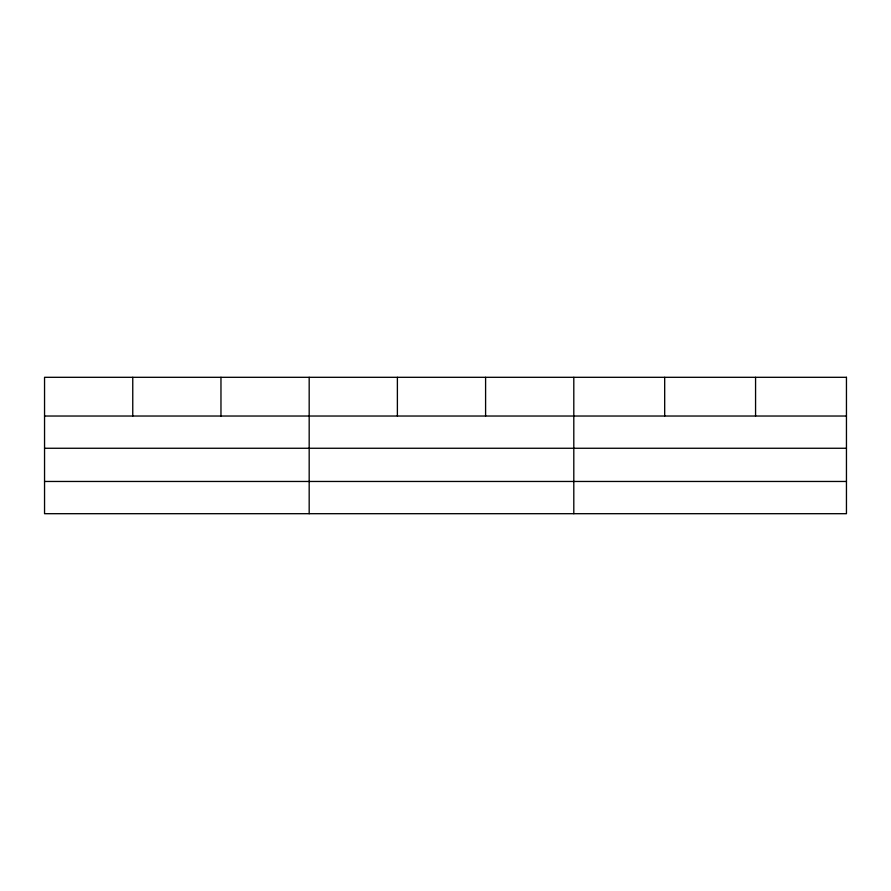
<?xml version="1.0" encoding="UTF-8"?>
<svg xmlns="http://www.w3.org/2000/svg" width="891" height="891" viewBox="0 0 891 891"><rect width="100%" height="100%" fill="white"/><g stroke="black" fill="none" stroke-linecap="round" stroke-linejoin="round"><path stroke-width="1.34" d="M44.55 416.03L846.45 416.03M44.55 448.262L846.45 448.262M44.55 481.463L846.45 481.463M755.568 377.305L755.568 416.03M664.686 377.305L664.686 416.03M573.804 377.305L573.804 513.695M485.595 377.305L485.595 416.03M397.386 377.305L397.386 416.03M309.177 377.305L309.177 513.695M220.968 377.305L220.968 416.03M132.759 377.305L132.759 416.03M846.45 377.305L44.55 377.305L44.55 513.695L846.45 513.695L846.45 377.305"/></g></svg>
